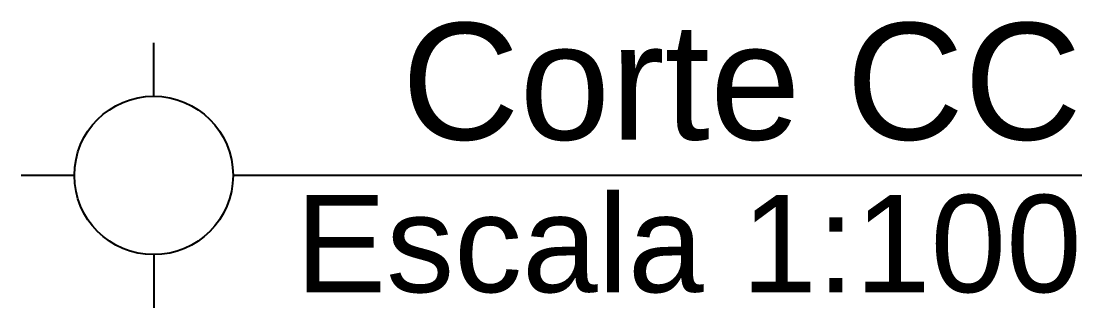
# Model space of a CAD drawing. Extents: x -120 to 1117, y 5 to 675.
# Drawn here: x 40.451 to 43.174, y 34.103 to 34.84 of the extents above; entities that cross this region are included whole.
import ezdxf
from ezdxf.enums import TextEntityAlignment as Align

# ---------------------------------------------------------------- set-up
doc = ezdxf.new("R2010")
doc.units = 0
doc.header["$MEASUREMENT"] = 0
doc.layers.add('padrao', color=4, linetype='CONTINUOUS')
doc.layers.add('texto', color=7, linetype='CONTINUOUS')
doc.styles.get("Standard").update_dxf_attribs({"font": 'arial.ttf'})

msp = doc.modelspace()

# ---------------------------------------------------------------- linework, layer by layer
at = {"layer": 'padrao', "linetype": 'Continuous'}
for p, q in [((40.7914, 34.6473, 7.9), (40.7914, 34.7839, 7.9)), ((40.5878, 34.4437, 7.9), (40.4512, 34.4437, 7.9)), ((43.1743, 34.4437, 7.9), (40.9951, 34.4437, 7.9)), ((40.7914, 34.2401, 7.9), (40.7914, 34.1035, 7.9))]:
    msp.add_line(p, q, dxfattribs=at)
msp.add_circle((40.7914, 34.4437, 7.9), 0.2036, dxfattribs=at)

# ---------------------------------------------------------------- texts
at = {"layer": 'texto', "color": 6}
msp.add_text('Corte CC', height=0.3, dxfattribs=at).set_placement((43.1743, 34.5354, 7.9), align=Align.RIGHT)
at = {"layer": 'texto'}
msp.add_text('Escala 1:100', height=0.25, dxfattribs=at).set_placement((43.1743, 34.1436, 7.9), align=Align.RIGHT)

doc.saveas('drawing.dxf')
